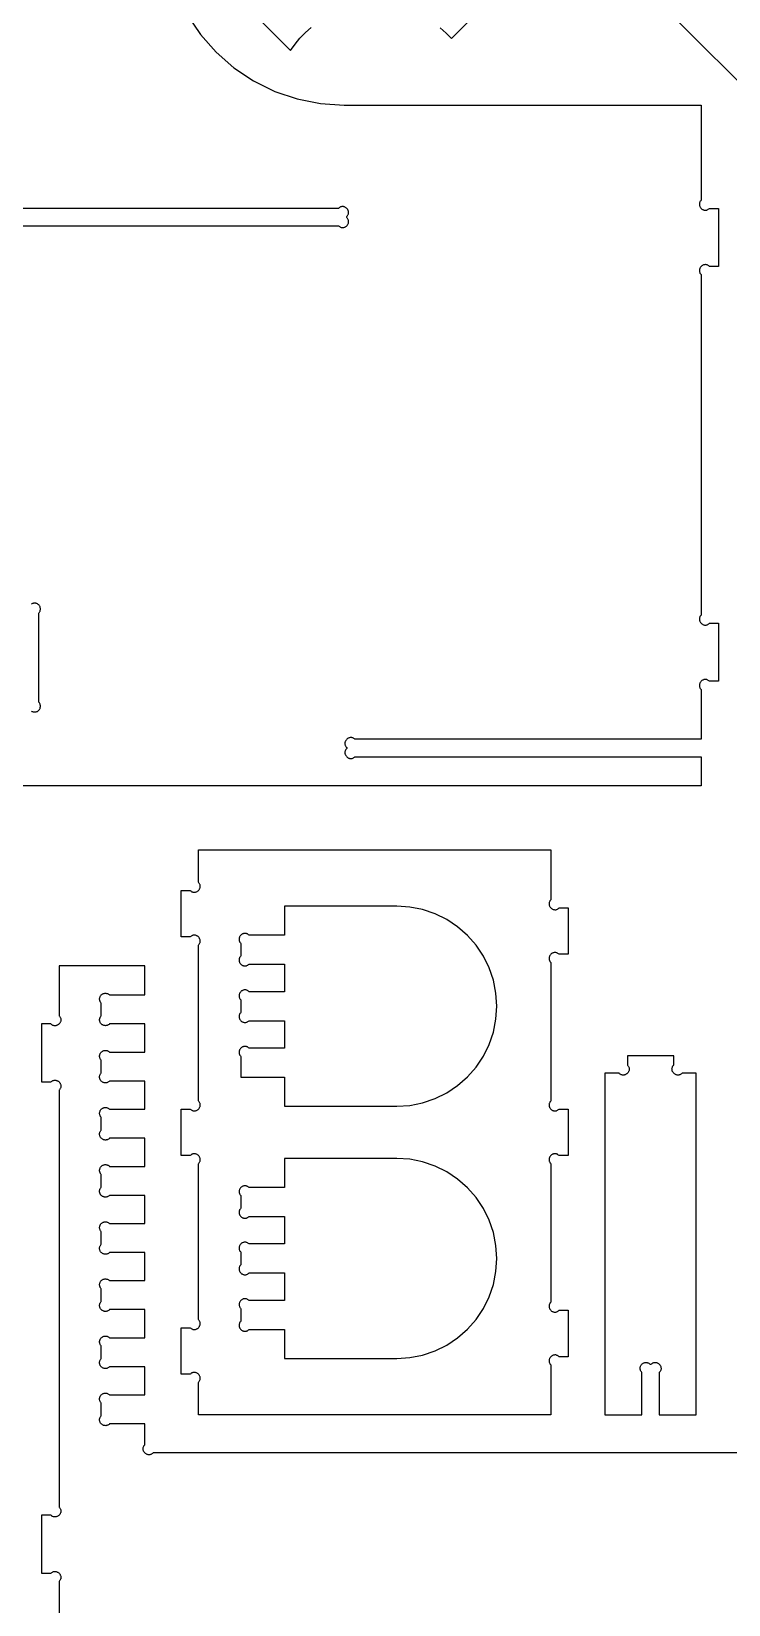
# Model space of a CAD drawing. Extents: x 105 to 1294, y 104 to 1295.
# Drawn here: x 356.9 to 476.9, y 377.7 to 648.8 of the extents above; entities that cross this region are included whole.
import ezdxf

# ---------------------------------------------------------------- set-up
doc = ezdxf.new("R2010")
doc.units = 0
doc.layers.add('LAYER_1', color=62, linetype='CONTINUOUS')

msp = doc.modelspace()

# ---------------------------------------------------------------- linework, layer by layer
at = {"layer": 'LAYER_1'}
for points in [[(457.25, 661.57), (527.61, 591.2)], [(387.69, 659.29), (401.48, 645.5), (402.26, 646.58), (403.12, 647.6), (404.05, 648.56), (405.06, 649.43)], [(383.7, 651.65), (385.97, 648.26), (388.66, 645.19), (391.72, 642.5), (395.11, 640.24), (398.77, 638.43), (402.64, 637.12), (406.64, 636.33), (410.71, 636.06), (472.21, 636.06), (472.21, 619.68), (472.13, 619.59), (472.06, 619.5), (472, 619.4), (471.96, 619.31), (471.93, 619.21), (471.91, 619.12), (471.9, 619.02), (471.9, 618.93), (471.91, 618.83), (471.93, 618.74), (471.96, 618.65), (471.99, 618.57), (472.04, 618.49), (472.09, 618.41), (472.15, 618.33), (472.21, 618.26), (472.28, 618.2), (472.35, 618.14), (472.43, 618.09), (472.51, 618.05), (472.6, 618.01), (472.69, 617.98), (472.78, 617.96), (472.87, 617.95), (472.97, 617.95), (473.06, 617.96), (473.16, 617.98), (473.25, 618.02), (473.35, 618.06), (473.44, 618.11), (473.53, 618.18), (473.62, 618.26), (475.21, 618.26), (475.21, 608.26), (473.62, 608.26), (473.53, 608.34), (473.44, 608.41), (473.35, 608.47), (473.25, 608.51), (473.16, 608.54), (473.06, 608.56), (472.97, 608.57), (472.87, 608.57), (472.78, 608.56), (472.69, 608.54), (472.6, 608.51), (472.51, 608.48), (472.43, 608.43), (472.35, 608.38), (472.28, 608.33), (472.21, 608.26), (472.15, 608.19), (472.09, 608.12), (472.04, 608.04), (471.99, 607.96), (471.96, 607.87), (471.93, 607.78), (471.91, 607.69), (471.9, 607.6), (471.9, 607.51), (471.91, 607.41), (471.93, 607.31), (471.96, 607.22), (472, 607.12), (472.06, 607.03), (472.13, 606.94), (472.21, 606.85), (472.21, 548.18), (472.13, 548.09), (472.06, 548), (472, 547.91), (471.96, 547.81), (471.93, 547.72), (471.91, 547.62), (471.9, 547.53), (471.9, 547.43), (471.91, 547.34), (471.93, 547.25), (471.96, 547.16), (471.99, 547.07), (472.04, 546.99), (472.09, 546.91), (472.15, 546.84), (472.21, 546.77), (472.28, 546.71), (472.35, 546.65), (472.43, 546.6), (472.51, 546.55), (472.6, 546.52), (472.69, 546.49), (472.78, 546.47), (472.87, 546.46), (472.97, 546.46), (473.06, 546.47), (473.16, 546.49), (473.25, 546.52), (473.35, 546.56), (473.44, 546.62), (473.53, 546.69), (473.62, 546.77), (475.21, 546.77), (475.21, 536.77), (473.62, 536.77), (473.53, 536.85), (473.44, 536.92), (473.35, 536.97), (473.25, 537.02), (473.16, 537.05), (473.06, 537.07), (472.97, 537.08), (472.87, 537.08), (472.78, 537.07), (472.69, 537.05), (472.6, 537.02), (472.51, 536.98), (472.43, 536.94), (472.35, 536.89), (472.28, 536.83), (472.21, 536.77), (472.15, 536.7), (472.09, 536.63), (472.04, 536.55), (471.99, 536.47), (471.96, 536.38), (471.93, 536.29), (471.91, 536.2), (471.9, 536.11), (471.9, 536.01), (471.91, 535.92), (471.93, 535.82), (471.96, 535.72), (472, 535.63), (472.06, 535.54), (472.13, 535.44), (472.21, 535.35), (472.21, 526.77), (412.58, 526.77), (412.49, 526.85), (412.4, 526.92), (412.31, 526.97), (412.21, 527.02), (412.12, 527.05), (412.02, 527.07), (411.93, 527.08), (411.83, 527.08), (411.74, 527.07), (411.65, 527.05), (411.56, 527.02), (411.47, 526.98), (411.39, 526.94), (411.31, 526.89), (411.24, 526.83), (411.17, 526.77), (411.1, 526.7), (411.05, 526.63), (411, 526.55), (410.95, 526.47), (410.92, 526.38), (410.89, 526.29), (410.87, 526.2), (410.86, 526.11), (410.86, 526.01), (410.87, 525.92), (410.89, 525.82), (410.92, 525.72), (410.96, 525.63), (411.02, 525.54), (411.09, 525.44), (411.17, 525.35), (411.17, 525.18), (411.09, 525.09), (411.02, 525), (410.96, 524.91), (410.92, 524.81), (410.89, 524.72), (410.87, 524.62), (410.86, 524.53), (410.86, 524.43), (410.87, 524.34), (410.89, 524.25), (410.92, 524.16), (410.95, 524.07), (411, 523.99), (411.05, 523.91), (411.1, 523.84), (411.17, 523.77), (411.24, 523.71), (411.31, 523.65), (411.39, 523.6), (411.47, 523.55), (411.56, 523.52), (411.65, 523.49), (411.74, 523.47), (411.83, 523.46), (411.93, 523.46), (412.02, 523.47), (412.12, 523.49), (412.21, 523.52), (412.31, 523.56), (412.4, 523.62), (412.49, 523.69), (412.58, 523.77), (472.21, 523.77), (472.21, 518.77), (350.13, 518.77)], [(427.27, 649.36), (428.27, 648.48), (429.2, 647.52), (431.9, 650.22)], [(350.13, 615.27), (409.75, 615.27), (409.84, 615.18), (409.94, 615.12), (410.03, 615.06), (410.12, 615.02), (410.22, 614.99), (410.32, 614.96), (410.41, 614.96), (410.51, 614.96), (410.6, 614.97), (410.69, 614.99), (410.78, 615.01), (410.86, 615.05), (410.95, 615.09), (411.03, 615.14), (411.1, 615.2), (411.17, 615.27), (411.23, 615.33), (411.29, 615.41), (411.34, 615.49), (411.38, 615.57), (411.42, 615.66), (411.45, 615.74), (411.47, 615.84), (411.48, 615.93), (411.48, 616.02), (411.47, 616.12), (411.45, 616.21), (411.42, 616.31), (411.37, 616.4), (411.32, 616.5), (411.25, 616.59), (411.17, 616.68), (411.17, 616.85), (411.25, 616.94), (411.32, 617.03), (411.37, 617.13), (411.42, 617.22), (411.45, 617.32), (411.47, 617.41), (411.48, 617.51), (411.48, 617.6), (411.47, 617.7), (411.45, 617.79), (411.42, 617.88), (411.38, 617.96), (411.34, 618.05), (411.29, 618.12), (411.23, 618.2), (411.17, 618.27), (411.1, 618.33), (411.03, 618.39), (410.95, 618.44), (410.86, 618.48), (410.78, 618.52), (410.69, 618.55), (410.6, 618.57), (410.51, 618.58), (410.41, 618.58), (410.32, 618.57), (410.22, 618.55), (410.12, 618.52), (410.03, 618.47), (409.94, 618.42), (409.84, 618.35), (409.75, 618.27), (350.13, 618.27)], [(356.87, 531.64), (356.96, 531.59), (357.04, 531.55), (357.14, 531.52), (357.23, 531.49), (357.32, 531.48), (357.42, 531.48), (357.52, 531.48), (357.61, 531.49), (357.7, 531.52), (357.8, 531.55), (357.89, 531.59), (357.97, 531.64), (358.05, 531.7), (358.13, 531.77), (358.2, 531.84), (358.26, 531.93), (358.31, 532.01), (358.35, 532.1), (358.38, 532.19), (358.4, 532.29), (358.42, 532.38), (358.42, 532.48), (358.42, 532.57), (358.4, 532.67), (358.38, 532.76), (358.35, 532.85), (358.31, 532.94), (358.26, 533.03), (358.2, 533.11), (358.13, 533.18), (358.13, 548.53), (358.2, 548.61), (358.26, 548.69), (358.31, 548.77), (358.35, 548.86), (358.38, 548.95), (358.4, 549.05), (358.42, 549.14), (358.42, 549.24), (358.42, 549.33), (358.4, 549.43), (358.38, 549.52), (358.35, 549.61), (358.31, 549.7), (358.26, 549.79), (358.2, 549.87), (358.13, 549.95), (358.05, 550.01), (357.97, 550.07), (357.89, 550.12), (357.8, 550.17), (357.7, 550.2), (357.61, 550.22), (357.52, 550.23), (357.42, 550.24), (357.32, 550.23), (357.23, 550.22), (357.14, 550.2), (357.04, 550.17), (356.96, 550.12), (356.87, 550.07)], [(649.19, 403.79), (377.82, 403.79), (377.73, 403.71), (377.63, 403.64), (377.54, 403.59), (377.45, 403.54), (377.35, 403.51), (377.25, 403.49), (377.16, 403.48), (377.06, 403.48), (376.97, 403.49), (376.88, 403.51), (376.79, 403.54), (376.7, 403.58), (376.62, 403.62), (376.54, 403.67), (376.47, 403.73), (376.4, 403.79), (376.34, 403.86), (376.28, 403.94), (376.23, 404.01), (376.19, 404.1), (376.15, 404.18), (376.12, 404.27), (376.1, 404.36), (376.09, 404.46), (376.09, 404.55), (376.1, 404.65), (376.12, 404.74), (376.15, 404.84), (376.2, 404.93), (376.25, 405.02), (376.32, 405.12), (376.4, 405.21), (376.4, 408.79), (370.32, 408.79), (370.23, 408.71), (370.13, 408.64), (370.04, 408.59), (369.94, 408.55), (369.85, 408.51), (369.75, 408.49), (369.66, 408.48), (369.56, 408.49), (369.47, 408.5), (369.38, 408.52), (369.29, 408.54), (369.2, 408.58), (369.12, 408.62), (369.04, 408.67), (368.97, 408.73), (368.9, 408.79), (368.84, 408.86), (368.78, 408.94), (368.73, 409.02), (368.69, 409.1), (368.65, 409.18), (368.62, 409.27), (368.6, 409.36), (368.59, 409.46), (368.59, 409.55), (368.6, 409.65), (368.62, 409.74), (368.65, 409.84), (368.7, 409.93), (368.75, 410.03), (368.82, 410.12), (368.9, 410.21), (368.9, 412.38), (368.82, 412.47), (368.75, 412.56), (368.7, 412.65), (368.65, 412.75), (368.62, 412.84), (368.6, 412.94), (368.59, 413.04), (368.59, 413.13), (368.6, 413.22), (368.62, 413.31), (368.65, 413.4), (368.69, 413.49), (368.73, 413.57), (368.78, 413.65), (368.84, 413.72), (368.9, 413.79), (368.97, 413.86), (369.04, 413.91), (369.12, 413.97), (369.2, 414.01), (369.29, 414.04), (369.38, 414.07), (369.47, 414.09), (369.56, 414.1), (369.66, 414.1), (369.75, 414.09), (369.85, 414.07), (369.94, 414.04), (370.04, 414), (370.13, 413.94), (370.23, 413.88), (370.32, 413.79), (376.4, 413.79), (376.4, 418.64), (370.32, 418.64), (370.23, 418.56), (370.13, 418.49), (370.04, 418.43), (369.94, 418.39), (369.85, 418.36), (369.75, 418.34), (369.66, 418.33), (369.56, 418.33), (369.47, 418.34), (369.38, 418.36), (369.29, 418.39), (369.2, 418.42), (369.12, 418.47), (369.04, 418.52), (368.97, 418.58), (368.9, 418.64), (368.84, 418.71), (368.78, 418.78), (368.73, 418.86), (368.69, 418.94), (368.65, 419.03), (368.62, 419.12), (368.6, 419.21), (368.59, 419.3), (368.59, 419.4), (368.6, 419.49), (368.62, 419.59), (368.65, 419.68), (368.7, 419.78), (368.75, 419.87), (368.82, 419.96), (368.9, 420.05), (368.9, 422.22), (368.83, 422.3), (368.77, 422.38), (368.72, 422.47), (368.68, 422.56), (368.65, 422.65), (368.63, 422.74), (368.61, 422.84), (368.61, 422.93), (368.61, 423.03), (368.63, 423.12), (368.65, 423.22), (368.68, 423.31), (368.72, 423.4), (368.77, 423.48), (368.83, 423.56), (368.9, 423.64), (368.98, 423.71), (369.06, 423.77), (369.14, 423.82), (369.23, 423.86), (369.32, 423.89), (369.42, 423.91), (369.51, 423.93), (369.61, 423.93), (369.7, 423.93), (369.8, 423.91), (369.89, 423.89), (369.98, 423.86), (370.07, 423.82), (370.16, 423.77), (370.24, 423.71), (370.32, 423.64), (376.4, 423.64), (376.4, 428.49), (370.32, 428.49), (370.23, 428.4), (370.13, 428.34), (370.04, 428.28), (369.94, 428.24), (369.85, 428.21), (369.75, 428.19), (369.66, 428.18), (369.56, 428.18), (369.47, 428.19), (369.38, 428.21), (369.29, 428.23), (369.2, 428.27), (369.12, 428.31), (369.04, 428.36), (368.97, 428.42), (368.9, 428.49), (368.84, 428.55), (368.78, 428.63), (368.73, 428.71), (368.69, 428.79), (368.65, 428.88), (368.62, 428.96), (368.6, 429.06), (368.59, 429.15), (368.59, 429.24), (368.6, 429.34), (368.62, 429.43), (368.65, 429.53), (368.7, 429.62), (368.75, 429.72), (368.82, 429.81), (368.9, 429.9), (368.9, 432.07), (368.83, 432.15), (368.77, 432.23), (368.72, 432.31), (368.68, 432.4), (368.65, 432.49), (368.63, 432.59), (368.61, 432.68), (368.61, 432.78), (368.61, 432.87), (368.63, 432.97), (368.65, 433.06), (368.68, 433.15), (368.72, 433.24), (368.77, 433.33), (368.83, 433.41), (368.9, 433.49), (368.98, 433.55), (369.06, 433.61), (369.14, 433.66), (369.23, 433.71), (369.32, 433.74), (369.42, 433.76), (369.51, 433.77), (369.61, 433.78), (369.7, 433.77), (369.8, 433.76), (369.89, 433.74), (369.98, 433.71), (370.07, 433.66), (370.16, 433.61), (370.24, 433.55), (370.32, 433.49), (376.4, 433.48), (376.4, 438.33), (370.32, 438.33), (370.23, 438.25), (370.13, 438.18), (370.04, 438.13), (369.94, 438.08), (369.85, 438.05), (369.75, 438.03), (369.66, 438.02), (369.56, 438.02), (369.47, 438.03), (369.38, 438.05), (369.29, 438.08), (369.2, 438.12), (369.12, 438.16), (369.04, 438.21), (368.97, 438.27), (368.9, 438.33), (368.84, 438.4), (368.78, 438.47), (368.73, 438.55), (368.69, 438.64), (368.65, 438.72), (368.62, 438.81), (368.6, 438.9), (368.59, 438.99), (368.59, 439.09), (368.6, 439.18), (368.62, 439.28), (368.65, 439.38), (368.7, 439.47), (368.75, 439.56), (368.82, 439.66), (368.9, 439.75), (368.9, 441.92), (368.83, 441.99), (368.77, 442.07), (368.72, 442.16), (368.68, 442.25), (368.65, 442.34), (368.63, 442.43), (368.61, 442.53), (368.61, 442.62), (368.61, 442.72), (368.63, 442.82), (368.65, 442.91), (368.68, 443), (368.72, 443.09), (368.77, 443.18), (368.83, 443.26), (368.9, 443.33), (368.98, 443.4), (369.06, 443.46), (369.14, 443.51), (369.23, 443.55), (369.32, 443.58), (369.42, 443.61), (369.51, 443.62), (369.61, 443.62), (369.7, 443.62), (369.8, 443.61), (369.89, 443.58), (369.98, 443.55), (370.07, 443.51), (370.16, 443.46), (370.24, 443.4), (370.32, 443.33), (376.4, 443.33), (376.4, 448.18), (370.32, 448.18), (370.23, 448.1), (370.13, 448.03), (370.04, 447.97), (369.94, 447.93), (369.85, 447.9), (369.75, 447.88), (369.66, 447.87), (369.56, 447.87), (369.47, 447.88), (369.38, 447.9), (369.29, 447.93), (369.2, 447.96), (369.12, 448.01), (369.04, 448.06), (368.97, 448.11), (368.9, 448.18), (368.84, 448.25), (368.78, 448.32), (368.73, 448.4), (368.69, 448.48), (368.65, 448.57), (368.62, 448.66), (368.6, 448.75), (368.59, 448.84), (368.59, 448.94), (368.6, 449.03), (368.62, 449.13), (368.65, 449.22), (368.7, 449.32), (368.75, 449.41), (368.82, 449.5), (368.9, 449.59), (368.9, 451.76), (368.83, 451.84), (368.77, 451.92), (368.72, 452.01), (368.68, 452.09), (368.65, 452.19), (368.63, 452.28), (368.61, 452.37), (368.61, 452.47), (368.61, 452.57), (368.63, 452.66), (368.65, 452.75), (368.68, 452.85), (368.72, 452.94), (368.77, 453.02), (368.83, 453.1), (368.9, 453.18), (368.98, 453.25), (369.06, 453.31), (369.14, 453.36), (369.23, 453.4), (369.32, 453.43), (369.42, 453.45), (369.51, 453.47), (369.61, 453.47), (369.7, 453.47), (369.8, 453.45), (369.89, 453.43), (369.98, 453.4), (370.07, 453.36), (370.16, 453.31), (370.24, 453.25), (370.32, 453.18), (376.4, 453.18), (376.4, 458.02), (370.32, 458.02), (370.23, 457.94), (370.13, 457.87), (370.04, 457.82), (369.94, 457.77), (369.85, 457.74), (369.75, 457.72), (369.66, 457.71), (369.56, 457.71), (369.47, 457.72), (369.38, 457.74), (369.29, 457.77), (369.2, 457.81), (369.12, 457.85), (369.04, 457.9), (368.97, 457.96), (368.9, 458.02), (368.84, 458.09), (368.78, 458.17), (368.73, 458.24), (368.69, 458.33), (368.65, 458.41), (368.62, 458.5), (368.6, 458.59), (368.59, 458.69), (368.59, 458.78), (368.6, 458.88), (368.62, 458.97), (368.65, 459.07), (368.7, 459.16), (368.75, 459.26), (368.82, 459.35), (368.9, 459.44), (368.9, 461.61), (368.83, 461.69), (368.77, 461.77), (368.72, 461.85), (368.68, 461.94), (368.65, 462.03), (368.63, 462.13), (368.61, 462.22), (368.61, 462.32), (368.61, 462.41), (368.63, 462.51), (368.65, 462.6), (368.68, 462.69), (368.72, 462.78), (368.77, 462.87), (368.83, 462.95), (368.9, 463.02), (368.98, 463.09), (369.06, 463.15), (369.14, 463.2), (369.23, 463.24), (369.32, 463.28), (369.42, 463.3), (369.51, 463.31), (369.61, 463.32), (369.7, 463.31), (369.8, 463.3), (369.89, 463.28), (369.98, 463.24), (370.07, 463.2), (370.16, 463.15), (370.24, 463.09), (370.32, 463.02), (376.4, 463.02), (376.4, 467.87), (370.32, 467.87), (370.23, 467.79), (370.13, 467.72), (370.04, 467.66), (369.94, 467.62), (369.85, 467.59), (369.75, 467.57), (369.66, 467.56), (369.56, 467.56), (369.47, 467.57), (369.38, 467.59), (369.29, 467.62), (369.2, 467.65), (369.12, 467.7), (369.04, 467.75), (368.97, 467.81), (368.9, 467.87), (368.84, 467.94), (368.78, 468.01), (368.73, 468.09), (368.69, 468.17), (368.65, 468.26), (368.62, 468.35), (368.6, 468.44), (368.59, 468.53), (368.59, 468.63), (368.6, 468.72), (368.62, 468.82), (368.65, 468.91), (368.7, 469.01), (368.75, 469.1), (368.82, 469.19), (368.9, 469.28), (368.9, 471.46), (368.83, 471.53), (368.77, 471.61), (368.72, 471.7), (368.68, 471.79), (368.65, 471.88), (368.63, 471.97), (368.61, 472.07), (368.61, 472.16), (368.61, 472.26), (368.63, 472.35), (368.65, 472.45), (368.68, 472.54), (368.72, 472.63), (368.77, 472.71), (368.83, 472.79), (368.9, 472.87), (368.98, 472.94), (369.06, 473), (369.14, 473.05), (369.23, 473.09), (369.32, 473.12), (369.42, 473.14), (369.51, 473.16), (369.61, 473.16), (369.7, 473.16), (369.8, 473.14), (369.89, 473.12), (369.98, 473.09), (370.07, 473.05), (370.16, 473), (370.24, 472.94), (370.32, 472.87), (376.4, 472.87), (376.4, 477.72), (370.32, 477.72), (370.24, 477.65), (370.16, 477.59), (370.07, 477.54), (369.98, 477.5), (369.89, 477.46), (369.8, 477.44), (369.7, 477.43), (369.61, 477.42), (369.51, 477.43), (369.42, 477.44), (369.32, 477.46), (369.23, 477.5), (369.14, 477.54), (369.06, 477.59), (368.98, 477.65), (368.9, 477.72), (368.83, 477.79), (368.77, 477.87), (368.72, 477.96), (368.68, 478.05), (368.65, 478.14), (368.63, 478.23), (368.61, 478.33), (368.61, 478.42), (368.61, 478.52), (368.63, 478.61), (368.65, 478.71), (368.68, 478.8), (368.72, 478.89), (368.77, 478.97), (368.83, 479.05), (368.9, 479.13), (368.9, 481.3), (368.83, 481.38), (368.77, 481.46), (368.72, 481.54), (368.68, 481.63), (368.65, 481.72), (368.63, 481.82), (368.61, 481.91), (368.61, 482.01), (368.61, 482.11), (368.63, 482.2), (368.65, 482.29), (368.68, 482.39), (368.72, 482.47), (368.77, 482.56), (368.83, 482.64), (368.9, 482.72), (368.98, 482.79), (369.06, 482.84), (369.14, 482.89), (369.23, 482.94), (369.32, 482.97), (369.42, 482.99), (369.51, 483), (369.61, 483.01), (369.7, 483), (369.8, 482.99), (369.89, 482.97), (369.98, 482.94), (370.07, 482.89), (370.16, 482.84), (370.24, 482.79), (370.32, 482.72), (376.4, 482.72), (376.4, 487.72), (361.63, 487.72), (361.63, 479.13), (361.71, 479.04), (361.78, 478.95), (361.83, 478.86), (361.88, 478.76), (361.91, 478.66), (361.93, 478.57), (361.94, 478.47), (361.94, 478.38), (361.93, 478.29), (361.91, 478.19), (361.88, 478.11), (361.84, 478.02), (361.8, 477.94), (361.75, 477.86), (361.69, 477.79), (361.63, 477.72), (361.56, 477.65), (361.48, 477.6), (361.41, 477.54), (361.32, 477.5), (361.24, 477.46), (361.15, 477.44), (361.06, 477.42), (360.96, 477.41), (360.87, 477.41), (360.77, 477.42), (360.68, 477.44), (360.58, 477.47), (360.49, 477.51), (360.39, 477.57), (360.3, 477.63), (360.21, 477.72), (358.63, 477.72), (358.63, 467.72), (360.21, 467.72), (360.3, 467.8), (360.39, 467.87), (360.49, 467.92), (360.58, 467.96), (360.68, 468), (360.77, 468.02), (360.87, 468.03), (360.96, 468.03), (361.06, 468.02), (361.15, 468), (361.24, 467.97), (361.32, 467.93), (361.41, 467.89), (361.48, 467.84), (361.56, 467.78), (361.63, 467.72), (361.69, 467.65), (361.75, 467.57), (361.8, 467.49), (361.84, 467.41), (361.88, 467.33), (361.91, 467.24), (361.93, 467.15), (361.94, 467.05), (361.94, 466.96), (361.93, 466.86), (361.91, 466.77), (361.88, 466.67), (361.83, 466.58), (361.78, 466.48), (361.71, 466.39), (361.63, 466.3), (361.63, 394.47), (361.71, 394.38), (361.78, 394.29), (361.83, 394.2), (361.88, 394.1), (361.91, 394.01), (361.93, 393.91), (361.94, 393.82), (361.94, 393.72), (361.93, 393.63), (361.91, 393.54), (361.88, 393.45), (361.84, 393.36), (361.8, 393.28), (361.75, 393.2), (361.69, 393.13), (361.63, 393.06), (361.56, 392.99), (361.48, 392.94), (361.41, 392.89), (361.32, 392.84), (361.24, 392.81), (361.15, 392.78), (361.06, 392.76), (360.96, 392.75), (360.87, 392.75), (360.77, 392.76), (360.68, 392.78), (360.58, 392.81), (360.49, 392.85), (360.39, 392.91), (360.3, 392.98), (360.21, 393.06), (358.63, 393.06), (358.63, 383.06), (360.21, 383.06), (360.3, 383.14), (360.39, 383.21), (360.49, 383.26), (360.58, 383.3), (360.68, 383.34), (360.77, 383.36), (360.87, 383.37), (360.96, 383.37), (361.06, 383.36), (361.15, 383.34), (361.24, 383.31), (361.32, 383.27), (361.41, 383.23), (361.48, 383.18), (361.56, 383.12), (361.63, 383.06), (361.69, 382.99), (361.75, 382.91), (361.8, 382.83), (361.84, 382.75), (361.88, 382.67), (361.91, 382.58), (361.93, 382.49), (361.94, 382.39), (361.94, 382.3), (361.93, 382.2), (361.91, 382.11), (361.88, 382.01), (361.83, 381.92), (361.78, 381.82), (361.71, 381.73), (361.63, 381.64), (361.63, 335.36)]]:
    msp.add_lwpolyline(points, dxfattribs=at)
for points in [[(384.21, 417.37), (382.63, 417.37), (382.63, 425.37), (384.21, 425.37), (384.3, 425.29), (384.39, 425.22), (384.49, 425.16), (384.58, 425.12), (384.68, 425.09), (384.77, 425.07), (384.87, 425.06), (384.96, 425.06), (385.06, 425.07), (385.15, 425.09), (385.24, 425.12), (385.32, 425.15), (385.4, 425.2), (385.48, 425.25), (385.56, 425.3), (385.63, 425.37), (385.69, 425.44), (385.75, 425.51), (385.8, 425.59), (385.84, 425.67), (385.88, 425.76), (385.91, 425.85), (385.92, 425.94), (385.94, 426.03), (385.94, 426.13), (385.93, 426.22), (385.91, 426.32), (385.87, 426.41), (385.83, 426.51), (385.78, 426.6), (385.71, 426.69), (385.63, 426.78), (385.63, 453.63), (385.71, 453.72), (385.78, 453.81), (385.83, 453.9), (385.87, 454), (385.91, 454.09), (385.93, 454.19), (385.94, 454.29), (385.94, 454.38), (385.92, 454.47), (385.91, 454.56), (385.88, 454.65), (385.84, 454.74), (385.8, 454.82), (385.75, 454.9), (385.69, 454.97), (385.63, 455.04), (385.56, 455.11), (385.48, 455.16), (385.4, 455.22), (385.32, 455.26), (385.24, 455.3), (385.15, 455.32), (385.06, 455.34), (384.96, 455.35), (384.87, 455.35), (384.77, 455.34), (384.68, 455.32), (384.58, 455.29), (384.49, 455.25), (384.39, 455.19), (384.3, 455.12), (384.21, 455.04), (382.63, 455.04), (382.63, 463.04), (384.21, 463.04), (384.3, 462.96), (384.39, 462.89), (384.49, 462.84), (384.58, 462.79), (384.68, 462.76), (384.77, 462.74), (384.87, 462.73), (384.96, 462.73), (385.06, 462.74), (385.15, 462.76), (385.24, 462.79), (385.32, 462.83), (385.4, 462.87), (385.48, 462.92), (385.56, 462.98), (385.63, 463.04), (385.69, 463.11), (385.75, 463.18), (385.8, 463.26), (385.84, 463.34), (385.88, 463.43), (385.91, 463.52), (385.92, 463.61), (385.94, 463.7), (385.94, 463.8), (385.93, 463.89), (385.91, 463.99), (385.87, 464.08), (385.83, 464.18), (385.78, 464.27), (385.71, 464.37), (385.63, 464.45), (385.63, 491.3), (385.71, 491.39), (385.78, 491.48), (385.83, 491.58), (385.87, 491.67), (385.91, 491.77), (385.93, 491.86), (385.94, 491.96), (385.94, 492.05), (385.92, 492.15), (385.91, 492.24), (385.88, 492.33), (385.84, 492.41), (385.8, 492.49), (385.75, 492.57), (385.69, 492.65), (385.63, 492.72), (385.56, 492.78), (385.48, 492.84), (385.4, 492.89), (385.32, 492.93), (385.24, 492.97), (385.15, 493), (385.06, 493.02), (384.96, 493.03), (384.87, 493.03), (384.77, 493.02), (384.68, 493), (384.58, 492.96), (384.49, 492.92), (384.39, 492.87), (384.3, 492.8), (384.21, 492.72), (382.63, 492.72), (382.63, 500.72), (384.21, 500.72), (384.3, 500.64), (384.39, 500.57), (384.49, 500.51), (384.58, 500.47), (384.68, 500.44), (384.77, 500.42), (384.87, 500.41), (384.96, 500.41), (385.06, 500.42), (385.15, 500.44), (385.24, 500.47), (385.32, 500.5), (385.4, 500.55), (385.48, 500.6), (385.56, 500.65), (385.63, 500.72), (385.69, 500.79), (385.75, 500.86), (385.8, 500.94), (385.84, 501.02), (385.88, 501.11), (385.91, 501.2), (385.92, 501.29), (385.94, 501.38), (385.94, 501.47), (385.93, 501.57), (385.91, 501.67), (385.87, 501.76), (385.83, 501.86), (385.78, 501.95), (385.71, 502.04), (385.63, 502.13), (385.63, 507.72), (446.32, 507.72), (446.32, 499.13), (446.24, 499.04), (446.17, 498.95), (446.12, 498.85), (446.07, 498.76), (446.04, 498.66), (446.02, 498.57), (446.01, 498.47), (446.01, 498.38), (446.02, 498.28), (446.04, 498.19), (446.07, 498.1), (446.11, 498.02), (446.15, 497.94), (446.2, 497.86), (446.26, 497.78), (446.32, 497.72), (446.39, 497.65), (446.46, 497.59), (446.54, 497.54), (446.62, 497.5), (446.71, 497.46), (446.8, 497.44), (446.89, 497.42), (446.98, 497.41), (447.08, 497.41), (447.17, 497.41), (447.27, 497.43), (447.36, 497.47), (447.46, 497.51), (447.55, 497.57), (447.64, 497.63), (447.73, 497.71), (449.32, 497.71), (449.32, 489.72), (447.73, 489.72), (447.64, 489.8), (447.55, 489.87), (447.46, 489.92), (447.36, 489.97), (447.27, 490), (447.17, 490.02), (447.08, 490.03), (446.98, 490.03), (446.89, 490.02), (446.8, 490), (446.71, 489.97), (446.62, 489.93), (446.54, 489.89), (446.46, 489.84), (446.39, 489.78), (446.32, 489.72), (446.26, 489.65), (446.2, 489.57), (446.15, 489.5), (446.11, 489.41), (446.07, 489.33), (446.04, 489.24), (446.02, 489.15), (446.01, 489.05), (446.01, 488.96), (446.02, 488.86), (446.04, 488.77), (446.07, 488.67), (446.12, 488.58), (446.17, 488.48), (446.24, 488.39), (446.32, 488.3), (446.32, 464.45), (446.24, 464.37), (446.17, 464.27), (446.12, 464.18), (446.07, 464.08), (446.04, 463.99), (446.02, 463.89), (446.01, 463.8), (446.01, 463.7), (446.02, 463.61), (446.04, 463.52), (446.07, 463.43), (446.11, 463.34), (446.15, 463.26), (446.2, 463.18), (446.26, 463.11), (446.32, 463.04), (446.39, 462.98), (446.46, 462.92), (446.54, 462.87), (446.62, 462.83), (446.71, 462.79), (446.8, 462.76), (446.89, 462.74), (446.98, 462.73), (447.08, 462.73), (447.17, 462.74), (447.27, 462.76), (447.36, 462.79), (447.46, 462.84), (447.55, 462.89), (447.64, 462.96), (447.73, 463.04), (449.32, 463.04), (449.32, 455.04), (447.73, 455.04), (447.64, 455.12), (447.55, 455.19), (447.46, 455.25), (447.36, 455.29), (447.27, 455.32), (447.17, 455.34), (447.08, 455.35), (446.98, 455.35), (446.89, 455.34), (446.8, 455.32), (446.71, 455.3), (446.62, 455.26), (446.54, 455.22), (446.46, 455.16), (446.39, 455.11), (446.32, 455.04), (446.26, 454.97), (446.2, 454.9), (446.15, 454.82), (446.11, 454.74), (446.07, 454.65), (446.04, 454.56), (446.02, 454.47), (446.01, 454.38), (446.01, 454.29), (446.02, 454.19), (446.04, 454.09), (446.07, 454), (446.12, 453.9), (446.17, 453.81), (446.24, 453.72), (446.32, 453.63), (446.32, 429.78), (446.24, 429.69), (446.17, 429.6), (446.12, 429.51), (446.07, 429.41), (446.04, 429.32), (446.02, 429.22), (446.01, 429.12), (446.01, 429.03), (446.02, 428.94), (446.04, 428.85), (446.07, 428.76), (446.11, 428.67), (446.15, 428.59), (446.2, 428.51), (446.26, 428.44), (446.32, 428.37), (446.39, 428.3), (446.46, 428.25), (446.54, 428.19), (446.62, 428.15), (446.71, 428.11), (446.8, 428.09), (446.89, 428.07), (446.98, 428.06), (447.08, 428.06), (447.17, 428.07), (447.27, 428.09), (447.36, 428.12), (447.46, 428.16), (447.55, 428.22), (447.64, 428.29), (447.73, 428.37), (449.32, 428.37), (449.32, 420.37), (447.73, 420.37), (447.64, 420.45), (447.55, 420.52), (447.46, 420.57), (447.36, 420.61), (447.27, 420.65), (447.17, 420.67), (447.08, 420.68), (446.98, 420.68), (446.89, 420.66), (446.8, 420.65), (446.71, 420.62), (446.62, 420.58), (446.54, 420.54), (446.46, 420.49), (446.39, 420.43), (446.32, 420.37), (446.26, 420.3), (446.2, 420.22), (446.15, 420.14), (446.11, 420.06), (446.07, 419.98), (446.04, 419.89), (446.02, 419.8), (446.01, 419.7), (446.01, 419.61), (446.02, 419.51), (446.04, 419.42), (446.07, 419.32), (446.12, 419.23), (446.17, 419.13), (446.24, 419.04), (446.32, 418.95), (446.32, 410.37), (385.63, 410.37), (385.63, 415.95), (385.71, 416.04), (385.78, 416.13), (385.83, 416.23), (385.87, 416.32), (385.91, 416.42), (385.93, 416.51), (385.94, 416.61), (385.94, 416.7), (385.92, 416.8), (385.91, 416.89), (385.88, 416.98), (385.84, 417.06), (385.8, 417.15), (385.75, 417.22), (385.69, 417.3), (385.63, 417.37), (385.56, 417.43), (385.48, 417.49), (385.4, 417.54), (385.32, 417.58), (385.24, 417.62), (385.15, 417.65), (385.06, 417.67), (384.96, 417.68), (384.87, 417.68), (384.77, 417.67), (384.68, 417.65), (384.58, 417.62), (384.49, 417.57), (384.39, 417.52), (384.3, 417.45)], [(392.93, 472.13), (392.93, 468.54), (400.43, 468.54), (400.43, 463.54), (419.77, 463.54), (422.03, 463.69), (424.24, 464.13), (426.37, 464.85), (428.4, 465.85), (430.27, 467.1), (431.97, 468.59), (433.45, 470.29), (434.7, 472.16), (435.7, 474.19), (436.43, 476.32), (436.87, 478.53), (437.01, 480.78), (436.87, 483.03), (436.43, 485.24), (435.7, 487.38), (434.7, 489.4), (433.45, 491.28), (431.97, 492.97), (430.27, 494.46), (428.4, 495.71), (426.37, 496.71), (424.24, 497.43), (422.03, 497.87), (419.77, 498.02), (400.43, 498.02), (400.43, 493.02), (394.34, 493.02), (394.25, 493.1), (394.16, 493.17), (394.07, 493.22), (393.97, 493.27), (393.88, 493.3), (393.78, 493.32), (393.69, 493.33), (393.59, 493.33), (393.5, 493.32), (393.41, 493.3), (393.32, 493.27), (393.23, 493.23), (393.15, 493.19), (393.07, 493.14), (393, 493.08), (392.93, 493.02), (392.86, 492.95), (392.81, 492.88), (392.76, 492.8), (392.71, 492.72), (392.68, 492.63), (392.65, 492.54), (392.63, 492.45), (392.62, 492.36), (392.62, 492.26), (392.63, 492.17), (392.65, 492.07), (392.68, 491.98), (392.72, 491.88), (392.78, 491.79), (392.85, 491.7), (392.93, 491.61), (392.93, 489.43), (392.85, 489.35), (392.78, 489.25), (392.72, 489.16), (392.68, 489.06), (392.65, 488.97), (392.63, 488.87), (392.62, 488.78), (392.62, 488.68), (392.63, 488.59), (392.65, 488.5), (392.68, 488.41), (392.71, 488.32), (392.76, 488.24), (392.81, 488.16), (392.86, 488.09), (392.93, 488.02), (393, 487.96), (393.07, 487.9), (393.15, 487.85), (393.23, 487.81), (393.32, 487.77), (393.41, 487.74), (393.5, 487.72), (393.59, 487.71), (393.69, 487.71), (393.78, 487.72), (393.88, 487.74), (393.97, 487.77), (394.07, 487.82), (394.16, 487.87), (394.25, 487.94), (394.34, 488.02), (400.43, 488.02), (400.43, 483.28), (394.34, 483.28), (394.25, 483.36), (394.16, 483.43), (394.07, 483.49), (393.97, 483.53), (393.88, 483.56), (393.78, 483.58), (393.69, 483.59), (393.59, 483.59), (393.5, 483.58), (393.41, 483.56), (393.32, 483.53), (393.23, 483.5), (393.15, 483.45), (393.07, 483.4), (393, 483.34), (392.93, 483.28), (392.86, 483.21), (392.81, 483.14), (392.76, 483.06), (392.71, 482.98), (392.68, 482.89), (392.65, 482.8), (392.63, 482.71), (392.62, 482.62), (392.62, 482.52), (392.63, 482.43), (392.65, 482.33), (392.68, 482.24), (392.72, 482.14), (392.78, 482.05), (392.85, 481.95), (392.93, 481.86), (392.93, 479.69), (392.85, 479.6), (392.78, 479.51), (392.72, 479.42), (392.68, 479.32), (392.65, 479.23), (392.63, 479.13), (392.62, 479.04), (392.62, 478.94), (392.63, 478.85), (392.65, 478.76), (392.68, 478.67), (392.71, 478.58), (392.76, 478.5), (392.81, 478.42), (392.86, 478.35), (392.93, 478.28), (393, 478.22), (393.07, 478.16), (393.15, 478.11), (393.23, 478.06), (393.32, 478.03), (393.41, 478), (393.5, 477.98), (393.59, 477.97), (393.69, 477.97), (393.78, 477.98), (393.88, 478), (393.97, 478.03), (394.07, 478.07), (394.16, 478.13), (394.25, 478.2), (394.34, 478.28), (400.43, 478.28), (400.43, 473.54), (394.34, 473.54), (394.25, 473.62), (394.16, 473.69), (394.07, 473.75), (393.97, 473.79), (393.88, 473.82), (393.78, 473.84), (393.69, 473.85), (393.59, 473.85), (393.5, 473.84), (393.41, 473.82), (393.32, 473.79), (393.23, 473.76), (393.15, 473.71), (393.07, 473.66), (393, 473.61), (392.93, 473.54), (392.86, 473.47), (392.81, 473.4), (392.76, 473.32), (392.71, 473.24), (392.68, 473.15), (392.65, 473.06), (392.63, 472.97), (392.62, 472.88), (392.62, 472.79), (392.63, 472.69), (392.65, 472.59), (392.68, 472.5), (392.72, 472.4), (392.78, 472.31), (392.85, 472.22)], [(462, 417.67), (461.93, 417.75), (461.87, 417.83), (461.82, 417.91), (461.78, 418), (461.74, 418.09), (461.72, 418.19), (461.71, 418.28), (461.7, 418.38), (461.71, 418.47), (461.72, 418.57), (461.74, 418.66), (461.78, 418.75), (461.82, 418.84), (461.87, 418.93), (461.93, 419.01), (462, 419.08), (462.07, 419.15), (462.15, 419.21), (462.24, 419.26), (462.33, 419.3), (462.42, 419.34), (462.51, 419.36), (462.61, 419.37), (462.7, 419.38), (462.8, 419.37), (462.89, 419.36), (462.99, 419.34), (463.08, 419.3), (463.17, 419.26), (463.25, 419.21), (463.33, 419.15), (463.41, 419.08), (463.58, 419.08), (463.67, 419.17), (463.76, 419.23), (463.86, 419.29), (463.95, 419.33), (464.05, 419.36), (464.14, 419.39), (464.24, 419.39), (464.33, 419.39), (464.43, 419.38), (464.52, 419.36), (464.61, 419.34), (464.69, 419.3), (464.77, 419.26), (464.85, 419.21), (464.93, 419.15), (465, 419.08), (465.06, 419.02), (465.12, 418.94), (465.17, 418.86), (465.21, 418.78), (465.25, 418.69), (465.27, 418.61), (465.29, 418.51), (465.3, 418.42), (465.31, 418.33), (465.3, 418.23), (465.28, 418.14), (465.24, 418.04), (465.2, 417.95), (465.14, 417.85), (465.08, 417.76), (464.99, 417.67), (464.99, 410.33), (471.36, 410.33), (471.36, 469.22), (468.91, 469.22), (468.82, 469.14), (468.73, 469.07), (468.63, 469.01), (468.54, 468.97), (468.44, 468.94), (468.35, 468.92), (468.25, 468.91), (468.16, 468.91), (468.06, 468.92), (467.97, 468.94), (467.88, 468.97), (467.8, 469), (467.72, 469.05), (467.64, 469.1), (467.56, 469.15), (467.49, 469.22), (467.43, 469.29), (467.37, 469.36), (467.32, 469.44), (467.28, 469.52), (467.24, 469.61), (467.22, 469.7), (467.2, 469.79), (467.19, 469.88), (467.18, 469.97), (467.19, 470.07), (467.21, 470.17), (467.25, 470.26), (467.29, 470.36), (467.34, 470.45), (467.41, 470.54), (467.49, 470.63), (467.49, 472.22), (459.5, 472.22), (459.5, 470.63), (459.58, 470.54), (459.65, 470.45), (459.7, 470.36), (459.74, 470.26), (459.78, 470.17), (459.8, 470.07), (459.81, 469.97), (459.8, 469.88), (459.79, 469.79), (459.78, 469.7), (459.75, 469.61), (459.71, 469.52), (459.67, 469.44), (459.62, 469.36), (459.56, 469.29), (459.5, 469.22), (459.43, 469.15), (459.35, 469.1), (459.27, 469.05), (459.19, 469), (459.11, 468.97), (459.02, 468.94), (458.93, 468.92), (458.83, 468.91), (458.74, 468.91), (458.64, 468.92), (458.55, 468.94), (458.45, 468.97), (458.36, 469.01), (458.26, 469.07), (458.17, 469.14), (458.08, 469.22), (455.63, 469.22), (455.63, 410.33), (462, 410.33)], [(392.93, 426.48), (392.85, 426.39), (392.78, 426.3), (392.72, 426.2), (392.68, 426.11), (392.65, 426.01), (392.63, 425.92), (392.62, 425.82), (392.62, 425.73), (392.63, 425.63), (392.65, 425.54), (392.68, 425.45), (392.71, 425.37), (392.76, 425.29), (392.81, 425.21), (392.86, 425.13), (392.93, 425.06), (393, 425), (393.07, 424.94), (393.15, 424.89), (393.23, 424.85), (393.32, 424.81), (393.41, 424.79), (393.5, 424.77), (393.59, 424.76), (393.69, 424.75), (393.78, 424.76), (393.88, 424.78), (393.97, 424.82), (394.07, 424.86), (394.16, 424.91), (394.25, 424.98), (394.34, 425.06), (400.43, 425.06), (400.43, 420.06), (419.77, 420.06), (422.03, 420.21), (424.24, 420.65), (426.37, 421.37), (428.4, 422.37), (430.27, 423.63), (431.97, 425.11), (433.45, 426.81), (434.7, 428.68), (435.7, 430.71), (436.43, 432.84), (436.87, 435.05), (437.01, 437.3), (436.87, 439.55), (436.43, 441.76), (435.7, 443.9), (434.7, 445.92), (433.45, 447.8), (431.97, 449.49), (430.27, 450.98), (428.4, 452.23), (426.37, 453.23), (424.24, 453.95), (422.03, 454.39), (419.77, 454.54), (400.43, 454.54), (400.43, 449.54), (394.34, 449.54), (394.27, 449.61), (394.19, 449.67), (394.1, 449.72), (394.01, 449.76), (393.92, 449.79), (393.83, 449.81), (393.73, 449.83), (393.64, 449.83), (393.54, 449.83), (393.44, 449.81), (393.35, 449.79), (393.26, 449.76), (393.17, 449.72), (393.08, 449.67), (393, 449.61), (392.93, 449.54), (392.86, 449.46), (392.8, 449.38), (392.75, 449.3), (392.71, 449.21), (392.68, 449.12), (392.65, 449.02), (392.64, 448.93), (392.64, 448.83), (392.64, 448.74), (392.65, 448.64), (392.68, 448.55), (392.71, 448.46), (392.75, 448.37), (392.8, 448.28), (392.86, 448.2), (392.93, 448.13), (392.93, 445.96), (392.85, 445.87), (392.78, 445.77), (392.72, 445.68), (392.68, 445.59), (392.65, 445.49), (392.63, 445.39), (392.62, 445.3), (392.62, 445.2), (392.63, 445.11), (392.65, 445.02), (392.68, 444.93), (392.71, 444.85), (392.76, 444.76), (392.81, 444.68), (392.86, 444.61), (392.93, 444.54), (393, 444.48), (393.07, 444.42), (393.15, 444.37), (393.23, 444.33), (393.32, 444.29), (393.41, 444.26), (393.5, 444.24), (393.59, 444.23), (393.69, 444.23), (393.78, 444.24), (393.88, 444.26), (393.97, 444.29), (394.07, 444.34), (394.16, 444.39), (394.25, 444.46), (394.34, 444.54), (400.43, 444.54), (400.43, 439.8), (394.34, 439.8), (394.25, 439.89), (394.16, 439.95), (394.07, 440.01), (393.97, 440.05), (393.88, 440.08), (393.78, 440.1), (393.69, 440.11), (393.59, 440.11), (393.5, 440.1), (393.41, 440.08), (393.32, 440.05), (393.23, 440.02), (393.15, 439.97), (393.07, 439.92), (393, 439.87), (392.93, 439.8), (392.86, 439.73), (392.81, 439.66), (392.76, 439.58), (392.71, 439.5), (392.68, 439.41), (392.65, 439.32), (392.63, 439.23), (392.62, 439.14), (392.62, 439.05), (392.63, 438.95), (392.65, 438.85), (392.68, 438.76), (392.72, 438.66), (392.78, 438.57), (392.85, 438.48), (392.93, 438.39), (392.93, 436.22), (392.85, 436.13), (392.78, 436.03), (392.72, 435.94), (392.68, 435.84), (392.65, 435.75), (392.63, 435.65), (392.62, 435.56), (392.62, 435.46), (392.63, 435.37), (392.65, 435.28), (392.68, 435.19), (392.71, 435.1), (392.76, 435.02), (392.81, 434.94), (392.86, 434.87), (392.93, 434.8), (393, 434.74), (393.07, 434.68), (393.15, 434.63), (393.23, 434.59), (393.32, 434.55), (393.41, 434.52), (393.5, 434.5), (393.59, 434.49), (393.69, 434.49), (393.78, 434.5), (393.88, 434.52), (393.97, 434.55), (394.07, 434.6), (394.16, 434.65), (394.25, 434.72), (394.34, 434.8), (400.43, 434.8), (400.43, 430.06), (394.34, 430.06), (394.27, 430.13), (394.19, 430.19), (394.1, 430.24), (394.01, 430.28), (393.92, 430.32), (393.83, 430.34), (393.73, 430.35), (393.64, 430.36), (393.54, 430.35), (393.44, 430.34), (393.35, 430.32), (393.26, 430.28), (393.17, 430.24), (393.08, 430.19), (393, 430.13), (392.93, 430.06), (392.86, 429.99), (392.8, 429.91), (392.75, 429.82), (392.71, 429.73), (392.68, 429.64), (392.65, 429.55), (392.64, 429.45), (392.64, 429.36), (392.64, 429.26), (392.65, 429.17), (392.68, 429.07), (392.71, 428.98), (392.75, 428.89), (392.8, 428.81), (392.86, 428.73), (392.93, 428.65)]]:
    msp.add_lwpolyline(points, close=True, dxfattribs=at)

doc.saveas('drawing.dxf')
